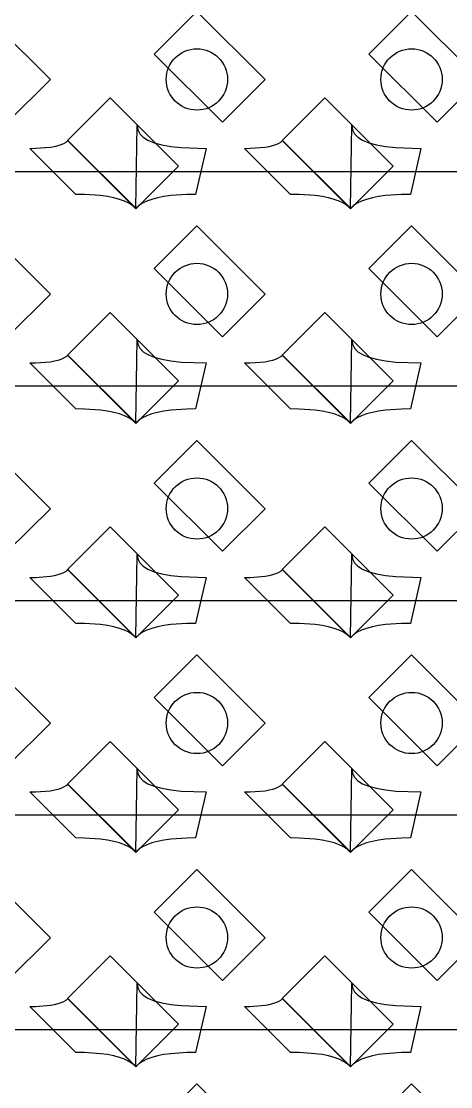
# Model space of a CAD drawing. Header units: inches. Extents: x 0.07 to 4.39, y 0.05 to 2.95.
# Drawn here: x 1.5428 to 1.6828, y 1.8113 to 2.159 of the extents above; entities that cross this region are included whole.
import ezdxf

# ---------------------------------------------------------------- set-up
doc = ezdxf.new("R2010")
doc.units = ezdxf.units.IN
doc.header["$MEASUREMENT"] = 0
doc.layers.add('Top Layer', color=1, linetype='Continuous')

# ---------------------------------------------------------------- blocks, each defined once
blk = doc.blocks.new('0805_P_______________235')
at = {"layer": 'Top Layer'}
for p, q in [((-0.03937, 0.01575), (-0.01969, 0.01575)), ((-0.03937, -0.01575), (-0.03937, 0.01575)), ((-0.01969, 0.01575), (-0.01969, -0.01575)), ((0.01969, 0.01575), (0.03937, 0.01575)), ((0.01969, -0.01575), (0.01969, 0.01575)), ((0.03937, 0.01575), (0.03937, -0.01575)), ((-0.01969, -0.01575), (-0.03937, -0.01575)), ((0.03937, -0.01575), (0.01969, -0.01575))]:
    blk.add_line(p, q, dxfattribs=at)
blk = doc.blocks.new('0805_P_______________236')
at = {"layer": 'Top Layer'}
for p, q in [((-0.03937, 0.01575), (-0.01969, 0.01575)), ((-0.03937, -0.01575), (-0.03937, 0.01575)), ((-0.01969, 0.01575), (-0.01969, -0.01575)), ((0.01969, 0.01575), (0.03937, 0.01575)), ((0.01969, -0.01575), (0.01969, 0.01575)), ((0.03937, 0.01575), (0.03937, -0.01575)), ((-0.01969, -0.01575), (-0.03937, -0.01575)), ((0.03937, -0.01575), (0.01969, -0.01575))]:
    blk.add_line(p, q, dxfattribs=at)
blk = doc.blocks.new('0805_P_______________237')
at = {"layer": 'Top Layer'}
for p, q in [((-0.03937, 0.01575), (-0.01969, 0.01575)), ((-0.03937, -0.01575), (-0.03937, 0.01575)), ((-0.01969, 0.01575), (-0.01969, -0.01575)), ((0.01969, 0.01575), (0.03937, 0.01575)), ((0.01969, -0.01575), (0.01969, 0.01575)), ((0.03937, 0.01575), (0.03937, -0.01575)), ((-0.01969, -0.01575), (-0.03937, -0.01575)), ((0.03937, -0.01575), (0.01969, -0.01575))]:
    blk.add_line(p, q, dxfattribs=at)
blk = doc.blocks.new('0805_P_______________275')
at = {"layer": 'Top Layer'}
for p, q in [((-0.03937, 0.01575), (-0.01969, 0.01575)), ((-0.03937, -0.01575), (-0.03937, 0.01575)), ((-0.01969, 0.01575), (-0.01969, -0.01575)), ((0.01969, 0.01575), (0.03937, 0.01575)), ((0.01969, -0.01575), (0.01969, 0.01575)), ((0.03937, 0.01575), (0.03937, -0.01575)), ((-0.01969, -0.01575), (-0.03937, -0.01575)), ((0.03937, -0.01575), (0.01969, -0.01575))]:
    blk.add_line(p, q, dxfattribs=at)
blk = doc.blocks.new('0805_P_______________276')
at = {"layer": 'Top Layer'}
for p, q in [((-0.03937, 0.01575), (-0.01969, 0.01575)), ((-0.03937, -0.01575), (-0.03937, 0.01575)), ((-0.01969, 0.01575), (-0.01969, -0.01575)), ((0.01969, 0.01575), (0.03937, 0.01575)), ((0.01969, -0.01575), (0.01969, 0.01575)), ((0.03937, 0.01575), (0.03937, -0.01575)), ((-0.01969, -0.01575), (-0.03937, -0.01575)), ((0.03937, -0.01575), (0.01969, -0.01575))]:
    blk.add_line(p, q, dxfattribs=at)
blk = doc.blocks.new('0805_P_______________277')
at = {"layer": 'Top Layer'}
for p, q in [((-0.03937, 0.01575), (-0.01969, 0.01575)), ((-0.03937, -0.01575), (-0.03937, 0.01575)), ((-0.01969, 0.01575), (-0.01969, -0.01575)), ((0.01969, 0.01575), (0.03937, 0.01575)), ((0.01969, -0.01575), (0.01969, 0.01575)), ((0.03937, 0.01575), (0.03937, -0.01575)), ((-0.01969, -0.01575), (-0.03937, -0.01575)), ((0.03937, -0.01575), (0.01969, -0.01575))]:
    blk.add_line(p, q, dxfattribs=at)
blk = doc.blocks.new('0805_P_______________315')
at = {"layer": 'Top Layer'}
for p, q in [((-0.03937, 0.01575), (-0.01969, 0.01575)), ((-0.03937, -0.01575), (-0.03937, 0.01575)), ((-0.01969, 0.01575), (-0.01969, -0.01575)), ((0.01969, 0.01575), (0.03937, 0.01575)), ((0.01969, -0.01575), (0.01969, 0.01575)), ((0.03937, 0.01575), (0.03937, -0.01575)), ((-0.01969, -0.01575), (-0.03937, -0.01575)), ((0.03937, -0.01575), (0.01969, -0.01575))]:
    blk.add_line(p, q, dxfattribs=at)
blk = doc.blocks.new('0805_P_______________316')
at = {"layer": 'Top Layer'}
for p, q in [((-0.03937, 0.01575), (-0.01969, 0.01575)), ((-0.03937, -0.01575), (-0.03937, 0.01575)), ((-0.01969, 0.01575), (-0.01969, -0.01575)), ((0.01969, 0.01575), (0.03937, 0.01575)), ((0.01969, -0.01575), (0.01969, 0.01575)), ((0.03937, 0.01575), (0.03937, -0.01575)), ((-0.01969, -0.01575), (-0.03937, -0.01575)), ((0.03937, -0.01575), (0.01969, -0.01575))]:
    blk.add_line(p, q, dxfattribs=at)
blk = doc.blocks.new('0805_P_______________317')
at = {"layer": 'Top Layer'}
for p, q in [((-0.03937, 0.01575), (-0.01969, 0.01575)), ((-0.03937, -0.01575), (-0.03937, 0.01575)), ((-0.01969, 0.01575), (-0.01969, -0.01575)), ((0.01969, 0.01575), (0.03937, 0.01575)), ((0.01969, -0.01575), (0.01969, 0.01575)), ((0.03937, 0.01575), (0.03937, -0.01575)), ((-0.01969, -0.01575), (-0.03937, -0.01575)), ((0.03937, -0.01575), (0.01969, -0.01575))]:
    blk.add_line(p, q, dxfattribs=at)
blk = doc.blocks.new('0805_P_______________355')
at = {"layer": 'Top Layer'}
for p, q in [((-0.03937, 0.01575), (-0.01969, 0.01575)), ((-0.03937, -0.01575), (-0.03937, 0.01575)), ((-0.01969, 0.01575), (-0.01969, -0.01575)), ((0.01969, 0.01575), (0.03937, 0.01575)), ((0.01969, -0.01575), (0.01969, 0.01575)), ((0.03937, 0.01575), (0.03937, -0.01575)), ((-0.01969, -0.01575), (-0.03937, -0.01575)), ((0.03937, -0.01575), (0.01969, -0.01575))]:
    blk.add_line(p, q, dxfattribs=at)
blk = doc.blocks.new('0805_P_______________356')
at = {"layer": 'Top Layer'}
for p, q in [((-0.03937, 0.01575), (-0.01969, 0.01575)), ((-0.03937, -0.01575), (-0.03937, 0.01575)), ((-0.01969, 0.01575), (-0.01969, -0.01575)), ((0.01969, 0.01575), (0.03937, 0.01575)), ((0.01969, -0.01575), (0.01969, 0.01575)), ((0.03937, 0.01575), (0.03937, -0.01575)), ((-0.01969, -0.01575), (-0.03937, -0.01575)), ((0.03937, -0.01575), (0.01969, -0.01575))]:
    blk.add_line(p, q, dxfattribs=at)
blk = doc.blocks.new('0805_P_______________357')
at = {"layer": 'Top Layer'}
for p, q in [((-0.03937, 0.01575), (-0.01969, 0.01575)), ((-0.03937, -0.01575), (-0.03937, 0.01575)), ((-0.01969, 0.01575), (-0.01969, -0.01575)), ((0.01969, 0.01575), (0.03937, 0.01575)), ((0.01969, -0.01575), (0.01969, 0.01575)), ((0.03937, 0.01575), (0.03937, -0.01575)), ((-0.01969, -0.01575), (-0.03937, -0.01575)), ((0.03937, -0.01575), (0.01969, -0.01575))]:
    blk.add_line(p, q, dxfattribs=at)
blk = doc.blocks.new('0805_P_______________395')
at = {"layer": 'Top Layer'}
for p, q in [((-0.03937, 0.01575), (-0.01969, 0.01575)), ((-0.03937, -0.01575), (-0.03937, 0.01575)), ((-0.01969, 0.01575), (-0.01969, -0.01575)), ((0.01969, 0.01575), (0.03937, 0.01575)), ((0.01969, -0.01575), (0.01969, 0.01575)), ((0.03937, 0.01575), (0.03937, -0.01575)), ((-0.01969, -0.01575), (-0.03937, -0.01575)), ((0.03937, -0.01575), (0.01969, -0.01575))]:
    blk.add_line(p, q, dxfattribs=at)
blk = doc.blocks.new('0805_P_______________396')
at = {"layer": 'Top Layer'}
for p, q in [((-0.03937, 0.01575), (-0.01969, 0.01575)), ((-0.03937, -0.01575), (-0.03937, 0.01575)), ((-0.01969, 0.01575), (-0.01969, -0.01575)), ((0.01969, 0.01575), (0.03937, 0.01575)), ((0.01969, -0.01575), (0.01969, 0.01575)), ((0.03937, 0.01575), (0.03937, -0.01575)), ((-0.01969, -0.01575), (-0.03937, -0.01575)), ((0.03937, -0.01575), (0.01969, -0.01575))]:
    blk.add_line(p, q, dxfattribs=at)
blk = doc.blocks.new('0805_P_______________397')
at = {"layer": 'Top Layer'}
for p, q in [((-0.03937, 0.01575), (-0.01969, 0.01575)), ((-0.03937, -0.01575), (-0.03937, 0.01575)), ((-0.01969, 0.01575), (-0.01969, -0.01575)), ((0.01969, 0.01575), (0.03937, 0.01575)), ((0.01969, -0.01575), (0.01969, 0.01575)), ((0.03937, 0.01575), (0.03937, -0.01575)), ((-0.01969, -0.01575), (-0.03937, -0.01575)), ((0.03937, -0.01575), (0.01969, -0.01575))]:
    blk.add_line(p, q, dxfattribs=at)
blk = doc.blocks.new('0805_P_______________435')
at = {"layer": 'Top Layer'}
for p, q in [((-0.03937, 0.01575), (-0.01969, 0.01575)), ((-0.03937, -0.01575), (-0.03937, 0.01575)), ((-0.01969, 0.01575), (-0.01969, -0.01575)), ((0.01969, 0.01575), (0.03937, 0.01575)), ((0.01969, -0.01575), (0.01969, 0.01575)), ((0.03937, 0.01575), (0.03937, -0.01575)), ((-0.01969, -0.01575), (-0.03937, -0.01575)), ((0.03937, -0.01575), (0.01969, -0.01575))]:
    blk.add_line(p, q, dxfattribs=at)
blk = doc.blocks.new('0805_P_______________436')
at = {"layer": 'Top Layer'}
for p, q in [((-0.03937, 0.01575), (-0.01969, 0.01575)), ((-0.03937, -0.01575), (-0.03937, 0.01575)), ((-0.01969, 0.01575), (-0.01969, -0.01575)), ((0.01969, 0.01575), (0.03937, 0.01575)), ((0.01969, -0.01575), (0.01969, 0.01575)), ((0.03937, 0.01575), (0.03937, -0.01575)), ((-0.01969, -0.01575), (-0.03937, -0.01575)), ((0.03937, -0.01575), (0.01969, -0.01575))]:
    blk.add_line(p, q, dxfattribs=at)
blk = doc.blocks.new('0805_P_______________437')
at = {"layer": 'Top Layer'}
for p, q in [((-0.03937, 0.01575), (-0.01969, 0.01575)), ((-0.03937, -0.01575), (-0.03937, 0.01575)), ((-0.01969, 0.01575), (-0.01969, -0.01575)), ((0.01969, 0.01575), (0.03937, 0.01575)), ((0.01969, -0.01575), (0.01969, 0.01575)), ((0.03937, 0.01575), (0.03937, -0.01575)), ((-0.01969, -0.01575), (-0.03937, -0.01575)), ((0.03937, -0.01575), (0.01969, -0.01575))]:
    blk.add_line(p, q, dxfattribs=at)

msp = doc.modelspace()

# ---------------------------------------------------------------- linework, layer by layer
at = {"layer": 'Top Layer'}
for p, q in [((1.58005, 2.09795), (1.58051, 2.125)), ((1.58051, 2.125), (1.58071, 2.12357)), ((1.65005, 2.09795), (1.65051, 2.125)), ((1.65051, 2.125), (1.65071, 2.12357)), ((1.58071, 2.12357), (1.58137, 2.1223)), ((1.58137, 2.1223), (1.58248, 2.12117)), ((1.58248, 2.12117), (1.58405, 2.1202)), ((1.65071, 2.12357), (1.65137, 2.1223)), ((1.65137, 2.1223), (1.65248, 2.12117)), ((1.65248, 2.12117), (1.65405, 2.1202)), ((1.54551, 2.1175), (1.54741, 2.11753)), ((1.56051, 2.1025), (1.54551, 2.1175)), ((1.54741, 2.11753), (1.55225, 2.11791)), ((1.55225, 2.11791), (1.55356, 2.11814)), ((1.55356, 2.11814), (1.55474, 2.11842)), ((1.55474, 2.11842), (1.55576, 2.11875)), ((1.55576, 2.11875), (1.55664, 2.11914)), ((1.55664, 2.11914), (1.55737, 2.11957)), ((1.55737, 2.11957), (1.55795, 2.12005)), ((1.55795, 2.12005), (1.58005, 2.09795)), ((1.58405, 2.1202), (1.58607, 2.11937)), ((1.58607, 2.11937), (1.58855, 2.1187)), ((1.58855, 2.1187), (1.59148, 2.11817)), ((1.59148, 2.11817), (1.59487, 2.1178)), ((1.59487, 2.1178), (1.60301, 2.1175)), ((1.60301, 2.1175), (1.5996, 2.1025)), ((1.61551, 2.1175), (1.61741, 2.11753)), ((1.63051, 2.1025), (1.61551, 2.1175)), ((1.61741, 2.11753), (1.62225, 2.11791)), ((1.62225, 2.11791), (1.62356, 2.11814)), ((1.62356, 2.11814), (1.62474, 2.11842)), ((1.62474, 2.11842), (1.62576, 2.11875)), ((1.62576, 2.11875), (1.62664, 2.11914)), ((1.62664, 2.11914), (1.62737, 2.11957)), ((1.62737, 2.11957), (1.62795, 2.12005)), ((1.62795, 2.12005), (1.65005, 2.09795)), ((1.65405, 2.1202), (1.65607, 2.11937)), ((1.65607, 2.11937), (1.65855, 2.1187)), ((1.65855, 2.1187), (1.66148, 2.11817)), ((1.66148, 2.11817), (1.66487, 2.1178)), ((1.66487, 2.1178), (1.67301, 2.1175)), ((1.67301, 2.1175), (1.6696, 2.1025)), ((1.50588, 2.11), (1.71588, 2.11)), ((1.5634, 2.10245), (1.56051, 2.1025)), ((1.56857, 2.10209), (1.5634, 2.10245)), ((1.57084, 2.10177), (1.56857, 2.10209)), ((1.5729, 2.10136), (1.57084, 2.10177)), ((1.57475, 2.10086), (1.5729, 2.10136)), ((1.57639, 2.10027), (1.57475, 2.10086)), ((1.57782, 2.09959), (1.57639, 2.10027)), ((1.58372, 2.10027), (1.58229, 2.09959)), ((1.58536, 2.10086), (1.58372, 2.10027)), ((1.58721, 2.10136), (1.58536, 2.10086)), ((1.58927, 2.10177), (1.58721, 2.10136)), ((1.59154, 2.10209), (1.58927, 2.10177)), ((1.59671, 2.10245), (1.59154, 2.10209)), ((1.5996, 2.1025), (1.59671, 2.10245)), ((1.6334, 2.10245), (1.63051, 2.1025)), ((1.63857, 2.10209), (1.6334, 2.10245)), ((1.64084, 2.10177), (1.63857, 2.10209)), ((1.6429, 2.10136), (1.64084, 2.10177)), ((1.64475, 2.10086), (1.6429, 2.10136)), ((1.64639, 2.10027), (1.64475, 2.10086)), ((1.64782, 2.09959), (1.64639, 2.10027)), ((1.65372, 2.10027), (1.65229, 2.09959)), ((1.65536, 2.10086), (1.65372, 2.10027)), ((1.65721, 2.10136), (1.65536, 2.10086)), ((1.65927, 2.10177), (1.65721, 2.10136)), ((1.66154, 2.10209), (1.65927, 2.10177)), ((1.66671, 2.10245), (1.66154, 2.10209)), ((1.6696, 2.1025), (1.66671, 2.10245)), ((1.57904, 2.09882), (1.57782, 2.09959)), ((1.58005, 2.09795), (1.57904, 2.09882)), ((1.58107, 2.09882), (1.58005, 2.09795)), ((1.58229, 2.09959), (1.58107, 2.09882)), ((1.64904, 2.09882), (1.64782, 2.09959)), ((1.65005, 2.09795), (1.64904, 2.09882)), ((1.65107, 2.09882), (1.65005, 2.09795)), ((1.65229, 2.09959), (1.65107, 2.09882)), ((1.58005, 2.02795), (1.58051, 2.055)), ((1.58051, 2.055), (1.58071, 2.05357)), ((1.65005, 2.02795), (1.65051, 2.055)), ((1.65051, 2.055), (1.65071, 2.05357)), ((1.58071, 2.05357), (1.58137, 2.0523)), ((1.58137, 2.0523), (1.58248, 2.05117)), ((1.65071, 2.05357), (1.65137, 2.0523)), ((1.65137, 2.0523), (1.65248, 2.05117)), ((1.54741, 2.04753), (1.55225, 2.04791)), ((1.55225, 2.04791), (1.55356, 2.04814)), ((1.55356, 2.04814), (1.55474, 2.04842)), ((1.55474, 2.04842), (1.55576, 2.04875)), ((1.55576, 2.04875), (1.55664, 2.04914)), ((1.55664, 2.04914), (1.55737, 2.04957)), ((1.55737, 2.04957), (1.55795, 2.05005)), ((1.55795, 2.05005), (1.58005, 2.02795)), ((1.58248, 2.05117), (1.58405, 2.0502)), ((1.58405, 2.0502), (1.58607, 2.04937)), ((1.58607, 2.04937), (1.58855, 2.0487)), ((1.58855, 2.0487), (1.59148, 2.04817)), ((1.59148, 2.04817), (1.59487, 2.0478)), ((1.59487, 2.0478), (1.60301, 2.0475)), ((1.61741, 2.04753), (1.62225, 2.04791)), ((1.62225, 2.04791), (1.62356, 2.04814)), ((1.62356, 2.04814), (1.62474, 2.04842)), ((1.62474, 2.04842), (1.62576, 2.04875)), ((1.62576, 2.04875), (1.62664, 2.04914)), ((1.62664, 2.04914), (1.62737, 2.04957)), ((1.62737, 2.04957), (1.62795, 2.05005)), ((1.62795, 2.05005), (1.65005, 2.02795)), ((1.65248, 2.05117), (1.65405, 2.0502)), ((1.65405, 2.0502), (1.65607, 2.04937)), ((1.65607, 2.04937), (1.65855, 2.0487)), ((1.65855, 2.0487), (1.66148, 2.04817)), ((1.66148, 2.04817), (1.66487, 2.0478)), ((1.66487, 2.0478), (1.67301, 2.0475)), ((1.54551, 2.0475), (1.54741, 2.04753)), ((1.56051, 2.0325), (1.54551, 2.0475)), ((1.60301, 2.0475), (1.5996, 2.0325)), ((1.61551, 2.0475), (1.61741, 2.04753)), ((1.63051, 2.0325), (1.61551, 2.0475)), ((1.67301, 2.0475), (1.6696, 2.0325)), ((1.50588, 2.04), (1.64588, 2.04)), ((1.64588, 2.04), (2.06588, 2.04)), ((1.5634, 2.03245), (1.56051, 2.0325)), ((1.56857, 2.03209), (1.5634, 2.03245)), ((1.57084, 2.03177), (1.56857, 2.03209)), ((1.5729, 2.03136), (1.57084, 2.03177)), ((1.57475, 2.03086), (1.5729, 2.03136)), ((1.57639, 2.03027), (1.57475, 2.03086)), ((1.58536, 2.03086), (1.58372, 2.03027)), ((1.58721, 2.03136), (1.58536, 2.03086)), ((1.58927, 2.03177), (1.58721, 2.03136)), ((1.59154, 2.03209), (1.58927, 2.03177)), ((1.59671, 2.03245), (1.59154, 2.03209)), ((1.5996, 2.0325), (1.59671, 2.03245)), ((1.6334, 2.03245), (1.63051, 2.0325)), ((1.63857, 2.03209), (1.6334, 2.03245)), ((1.64084, 2.03177), (1.63857, 2.03209)), ((1.6429, 2.03136), (1.64084, 2.03177)), ((1.64475, 2.03086), (1.6429, 2.03136)), ((1.64639, 2.03027), (1.64475, 2.03086)), ((1.65536, 2.03086), (1.65372, 2.03027)), ((1.65721, 2.03136), (1.65536, 2.03086)), ((1.65927, 2.03177), (1.65721, 2.03136)), ((1.66154, 2.03209), (1.65927, 2.03177)), ((1.66671, 2.03245), (1.66154, 2.03209)), ((1.6696, 2.0325), (1.66671, 2.03245)), ((1.57782, 2.02959), (1.57639, 2.03027)), ((1.57904, 2.02882), (1.57782, 2.02959)), ((1.58005, 2.02795), (1.57904, 2.02882)), ((1.58107, 2.02882), (1.58005, 2.02795)), ((1.58229, 2.02959), (1.58107, 2.02882)), ((1.58372, 2.03027), (1.58229, 2.02959)), ((1.64782, 2.02959), (1.64639, 2.03027)), ((1.64904, 2.02882), (1.64782, 2.02959)), ((1.65005, 2.02795), (1.64904, 2.02882)), ((1.65107, 2.02882), (1.65005, 2.02795)), ((1.65229, 2.02959), (1.65107, 2.02882)), ((1.65372, 2.03027), (1.65229, 2.02959)), ((1.58005, 1.95795), (1.58051, 1.985)), ((1.58051, 1.985), (1.58071, 1.98357)), ((1.58071, 1.98357), (1.58137, 1.9823)), ((1.58137, 1.9823), (1.58248, 1.98117)), ((1.65005, 1.95795), (1.65051, 1.985)), ((1.65051, 1.985), (1.65071, 1.98357)), ((1.65071, 1.98357), (1.65137, 1.9823)), ((1.65137, 1.9823), (1.65248, 1.98117)), ((1.55356, 1.97814), (1.55474, 1.97842)), ((1.55474, 1.97842), (1.55576, 1.97875)), ((1.55576, 1.97875), (1.55664, 1.97914)), ((1.55664, 1.97914), (1.55737, 1.97957)), ((1.55737, 1.97957), (1.55795, 1.98005)), ((1.55795, 1.98005), (1.58005, 1.95795)), ((1.58248, 1.98117), (1.58405, 1.9802)), ((1.58405, 1.9802), (1.58607, 1.97937)), ((1.58607, 1.97937), (1.58855, 1.9787)), ((1.58855, 1.9787), (1.59148, 1.97817)), ((1.59148, 1.97817), (1.59487, 1.9778)), ((1.62356, 1.97814), (1.62474, 1.97842)), ((1.62474, 1.97842), (1.62576, 1.97875)), ((1.62576, 1.97875), (1.62664, 1.97914)), ((1.62664, 1.97914), (1.62737, 1.97957)), ((1.62737, 1.97957), (1.62795, 1.98005)), ((1.62795, 1.98005), (1.65005, 1.95795)), ((1.65248, 1.98117), (1.65405, 1.9802)), ((1.65405, 1.9802), (1.65607, 1.97937)), ((1.65607, 1.97937), (1.65855, 1.9787)), ((1.65855, 1.9787), (1.66148, 1.97817)), ((1.66148, 1.97817), (1.66487, 1.9778)), ((1.54551, 1.9775), (1.54741, 1.97753)), ((1.56051, 1.9625), (1.54551, 1.9775)), ((1.54741, 1.97753), (1.55225, 1.97791)), ((1.55225, 1.97791), (1.55356, 1.97814)), ((1.59487, 1.9778), (1.60301, 1.9775)), ((1.60301, 1.9775), (1.5996, 1.9625)), ((1.61551, 1.9775), (1.61741, 1.97753)), ((1.63051, 1.9625), (1.61551, 1.9775)), ((1.61741, 1.97753), (1.62225, 1.97791)), ((1.62225, 1.97791), (1.62356, 1.97814)), ((1.66487, 1.9778), (1.67301, 1.9775)), ((1.67301, 1.9775), (1.6696, 1.9625)), ((1.50588, 1.97), (1.85588, 1.97)), ((1.5634, 1.96245), (1.56051, 1.9625)), ((1.56857, 1.96209), (1.5634, 1.96245)), ((1.57084, 1.96177), (1.56857, 1.96209)), ((1.5729, 1.96136), (1.57084, 1.96177)), ((1.57475, 1.96086), (1.5729, 1.96136)), ((1.57639, 1.96027), (1.57475, 1.96086)), ((1.58536, 1.96086), (1.58372, 1.96027)), ((1.58721, 1.96136), (1.58536, 1.96086)), ((1.58927, 1.96177), (1.58721, 1.96136)), ((1.59154, 1.96209), (1.58927, 1.96177)), ((1.59671, 1.96245), (1.59154, 1.96209)), ((1.5996, 1.9625), (1.59671, 1.96245)), ((1.6334, 1.96245), (1.63051, 1.9625)), ((1.63857, 1.96209), (1.6334, 1.96245)), ((1.64084, 1.96177), (1.63857, 1.96209)), ((1.6429, 1.96136), (1.64084, 1.96177)), ((1.64475, 1.96086), (1.6429, 1.96136)), ((1.64639, 1.96027), (1.64475, 1.96086)), ((1.65536, 1.96086), (1.65372, 1.96027)), ((1.65721, 1.96136), (1.65536, 1.96086)), ((1.65927, 1.96177), (1.65721, 1.96136)), ((1.66154, 1.96209), (1.65927, 1.96177)), ((1.66671, 1.96245), (1.66154, 1.96209)), ((1.6696, 1.9625), (1.66671, 1.96245)), ((1.57782, 1.95959), (1.57639, 1.96027)), ((1.57904, 1.95882), (1.57782, 1.95959)), ((1.58005, 1.95795), (1.57904, 1.95882)), ((1.58107, 1.95882), (1.58005, 1.95795)), ((1.58229, 1.95959), (1.58107, 1.95882)), ((1.58372, 1.96027), (1.58229, 1.95959)), ((1.64782, 1.95959), (1.64639, 1.96027)), ((1.64904, 1.95882), (1.64782, 1.95959)), ((1.65005, 1.95795), (1.64904, 1.95882)), ((1.65107, 1.95882), (1.65005, 1.95795)), ((1.65229, 1.95959), (1.65107, 1.95882)), ((1.65372, 1.96027), (1.65229, 1.95959)), ((1.58005, 1.88795), (1.58051, 1.915)), ((1.58051, 1.915), (1.58071, 1.91357)), ((1.58071, 1.91357), (1.58137, 1.9123)), ((1.58137, 1.9123), (1.58248, 1.91117)), ((1.65005, 1.88795), (1.65051, 1.915)), ((1.65051, 1.915), (1.65071, 1.91357)), ((1.65071, 1.91357), (1.65137, 1.9123)), ((1.65137, 1.9123), (1.65248, 1.91117)), ((1.55474, 1.90842), (1.55576, 1.90875)), ((1.55576, 1.90875), (1.55664, 1.90914)), ((1.55664, 1.90914), (1.55737, 1.90957)), ((1.55737, 1.90957), (1.55795, 1.91006)), ((1.55795, 1.91006), (1.58005, 1.88795)), ((1.58248, 1.91117), (1.58405, 1.9102)), ((1.58405, 1.9102), (1.58607, 1.90937)), ((1.58607, 1.90937), (1.58855, 1.9087)), ((1.58855, 1.9087), (1.59148, 1.90817)), ((1.62474, 1.90842), (1.62576, 1.90875)), ((1.62576, 1.90875), (1.62664, 1.90914)), ((1.62664, 1.90914), (1.62737, 1.90957)), ((1.62737, 1.90957), (1.62795, 1.91006)), ((1.62795, 1.91006), (1.65005, 1.88795)), ((1.65248, 1.91117), (1.65405, 1.9102)), ((1.65405, 1.9102), (1.65607, 1.90937)), ((1.65607, 1.90937), (1.65855, 1.9087)), ((1.65855, 1.9087), (1.66148, 1.90817)), ((1.54551, 1.9075), (1.54741, 1.90753)), ((1.56051, 1.8925), (1.54551, 1.9075)), ((1.54741, 1.90753), (1.55225, 1.90791)), ((1.55225, 1.90791), (1.55356, 1.90814)), ((1.55356, 1.90814), (1.55474, 1.90842)), ((1.59148, 1.90817), (1.59487, 1.9078)), ((1.59487, 1.9078), (1.60301, 1.9075)), ((1.60301, 1.9075), (1.5996, 1.8925)), ((1.61551, 1.9075), (1.61741, 1.90753)), ((1.63051, 1.8925), (1.61551, 1.9075)), ((1.61741, 1.90753), (1.62225, 1.90791)), ((1.62225, 1.90791), (1.62356, 1.90814)), ((1.62356, 1.90814), (1.62474, 1.90842)), ((1.66148, 1.90817), (1.66487, 1.9078)), ((1.66487, 1.9078), (1.67301, 1.9075)), ((1.67301, 1.9075), (1.6696, 1.8925)), ((1.50588, 1.9), (1.78588, 1.9)), ((1.5634, 1.89245), (1.56051, 1.8925)), ((1.56857, 1.89209), (1.5634, 1.89245)), ((1.57084, 1.89177), (1.56857, 1.89209)), ((1.5729, 1.89136), (1.57084, 1.89177)), ((1.57475, 1.89086), (1.5729, 1.89136)), ((1.58721, 1.89136), (1.58536, 1.89086)), ((1.58927, 1.89177), (1.58721, 1.89136)), ((1.59154, 1.89209), (1.58927, 1.89177)), ((1.59671, 1.89245), (1.59154, 1.89209)), ((1.5996, 1.8925), (1.59671, 1.89245)), ((1.6334, 1.89245), (1.63051, 1.8925)), ((1.63857, 1.89209), (1.6334, 1.89245)), ((1.64084, 1.89177), (1.63857, 1.89209)), ((1.6429, 1.89136), (1.64084, 1.89177)), ((1.64475, 1.89086), (1.6429, 1.89136)), ((1.65721, 1.89136), (1.65536, 1.89086)), ((1.65927, 1.89177), (1.65721, 1.89136)), ((1.66154, 1.89209), (1.65927, 1.89177)), ((1.66671, 1.89245), (1.66154, 1.89209)), ((1.6696, 1.8925), (1.66671, 1.89245)), ((1.57639, 1.89027), (1.57475, 1.89086)), ((1.57782, 1.88959), (1.57639, 1.89027)), ((1.57904, 1.88882), (1.57782, 1.88959)), ((1.58005, 1.88795), (1.57904, 1.88882)), ((1.58107, 1.88882), (1.58005, 1.88795)), ((1.58229, 1.88959), (1.58107, 1.88882)), ((1.58372, 1.89027), (1.58229, 1.88959)), ((1.58536, 1.89086), (1.58372, 1.89027)), ((1.64639, 1.89027), (1.64475, 1.89086)), ((1.64782, 1.88959), (1.64639, 1.89027)), ((1.64904, 1.88882), (1.64782, 1.88959)), ((1.65005, 1.88795), (1.64904, 1.88882)), ((1.65107, 1.88882), (1.65005, 1.88795)), ((1.65229, 1.88959), (1.65107, 1.88882)), ((1.65372, 1.89027), (1.65229, 1.88959)), ((1.65536, 1.89086), (1.65372, 1.89027)), ((1.58005, 1.81795), (1.58051, 1.845)), ((1.58051, 1.845), (1.58071, 1.84357)), ((1.58071, 1.84357), (1.58137, 1.8423)), ((1.65005, 1.81795), (1.65051, 1.845)), ((1.65051, 1.845), (1.65071, 1.84357)), ((1.65071, 1.84357), (1.65137, 1.8423)), ((1.55576, 1.83875), (1.55664, 1.83914)), ((1.55664, 1.83914), (1.55737, 1.83957)), ((1.55737, 1.83957), (1.55795, 1.84005)), ((1.55795, 1.84005), (1.58005, 1.81795)), ((1.58137, 1.8423), (1.58248, 1.84118)), ((1.58248, 1.84118), (1.58405, 1.8402)), ((1.58405, 1.8402), (1.58607, 1.83937)), ((1.58607, 1.83937), (1.58855, 1.8387)), ((1.62576, 1.83875), (1.62664, 1.83914)), ((1.62664, 1.83914), (1.62737, 1.83957)), ((1.62737, 1.83957), (1.62795, 1.84005)), ((1.62795, 1.84005), (1.65005, 1.81795)), ((1.65137, 1.8423), (1.65248, 1.84118)), ((1.65248, 1.84118), (1.65405, 1.8402)), ((1.65405, 1.8402), (1.65607, 1.83937)), ((1.65607, 1.83937), (1.65855, 1.8387)), ((1.54551, 1.8375), (1.54741, 1.83753)), ((1.56051, 1.8225), (1.54551, 1.8375)), ((1.54741, 1.83753), (1.55225, 1.83791)), ((1.55225, 1.83791), (1.55356, 1.83814)), ((1.55356, 1.83814), (1.55474, 1.83842)), ((1.55474, 1.83842), (1.55576, 1.83875)), ((1.58855, 1.8387), (1.59148, 1.83817)), ((1.59148, 1.83817), (1.59487, 1.8378)), ((1.59487, 1.8378), (1.60301, 1.8375)), ((1.60301, 1.8375), (1.5996, 1.8225)), ((1.61551, 1.8375), (1.61741, 1.83753)), ((1.63051, 1.8225), (1.61551, 1.8375)), ((1.61741, 1.83753), (1.62225, 1.83791)), ((1.62225, 1.83791), (1.62356, 1.83814)), ((1.62356, 1.83814), (1.62474, 1.83842)), ((1.62474, 1.83842), (1.62576, 1.83875)), ((1.65855, 1.8387), (1.66148, 1.83817)), ((1.66148, 1.83817), (1.66487, 1.8378)), ((1.66487, 1.8378), (1.67301, 1.8375)), ((1.67301, 1.8375), (1.6696, 1.8225)), ((1.29588, 1.83), (1.57588, 1.83)), ((1.57588, 1.83), (1.78588, 1.83)), ((1.5634, 1.82245), (1.56051, 1.8225)), ((1.56857, 1.82209), (1.5634, 1.82245)), ((1.57084, 1.82177), (1.56857, 1.82209)), ((1.5729, 1.82136), (1.57084, 1.82177)), ((1.58927, 1.82177), (1.58721, 1.82136)), ((1.59154, 1.82209), (1.58927, 1.82177)), ((1.59671, 1.82245), (1.59154, 1.82209)), ((1.5996, 1.8225), (1.59671, 1.82245)), ((1.6334, 1.82245), (1.63051, 1.8225)), ((1.63857, 1.82209), (1.6334, 1.82245)), ((1.64084, 1.82177), (1.63857, 1.82209)), ((1.6429, 1.82136), (1.64084, 1.82177)), ((1.65927, 1.82177), (1.65721, 1.82136)), ((1.66154, 1.82209), (1.65927, 1.82177)), ((1.66671, 1.82245), (1.66154, 1.82209)), ((1.6696, 1.8225), (1.66671, 1.82245)), ((1.57475, 1.82086), (1.5729, 1.82136)), ((1.57639, 1.82027), (1.57475, 1.82086)), ((1.57782, 1.81959), (1.57639, 1.82027)), ((1.57904, 1.81882), (1.57782, 1.81959)), ((1.58005, 1.81795), (1.57904, 1.81882)), ((1.58107, 1.81882), (1.58005, 1.81795)), ((1.58229, 1.81959), (1.58107, 1.81882)), ((1.58372, 1.82027), (1.58229, 1.81959)), ((1.58536, 1.82086), (1.58372, 1.82027)), ((1.58721, 1.82136), (1.58536, 1.82086)), ((1.64475, 1.82086), (1.6429, 1.82136)), ((1.64639, 1.82027), (1.64475, 1.82086)), ((1.64782, 1.81959), (1.64639, 1.82027)), ((1.64904, 1.81882), (1.64782, 1.81959)), ((1.65005, 1.81795), (1.64904, 1.81882)), ((1.65107, 1.81882), (1.65005, 1.81795)), ((1.65229, 1.81959), (1.65107, 1.81882)), ((1.65372, 1.82027), (1.65229, 1.81959)), ((1.65536, 1.82086), (1.65372, 1.82027)), ((1.65721, 1.82136), (1.65536, 1.82086))]:
    msp.add_line(p, q, dxfattribs=at)
for centre in [(1.6, 2.14), (1.67, 2.14), (1.6, 2.07), (1.67, 2.07), (1.6, 2), (1.67, 2), (1.6, 1.93), (1.67, 1.93), (1.6, 1.86), (1.67, 1.86)]:
    msp.add_circle(centre, 0.01, dxfattribs=at)

# ---------------------------------------------------------------- block references
at = {"rotation": 45}
for name, p in [('0805_P_______________237', (1.555, 2.165)), ('0805_P_______________236', (1.625, 2.165)), ('0805_P_______________235', (1.695, 2.165)), ('0805_P_______________277', (1.555, 2.095)), ('0805_P_______________276', (1.625, 2.095)), ('0805_P_______________275', (1.695, 2.095)), ('0805_P_______________317', (1.555, 2.025)), ('0805_P_______________316', (1.625, 2.025)), ('0805_P_______________315', (1.695, 2.025)), ('0805_P_______________357', (1.555, 1.955)), ('0805_P_______________356', (1.625, 1.955)), ('0805_P_______________355', (1.695, 1.955)), ('0805_P_______________397', (1.555, 1.885)), ('0805_P_______________396', (1.625, 1.885)), ('0805_P_______________395', (1.695, 1.885)), ('0805_P_______________437', (1.555, 1.815)), ('0805_P_______________436', (1.625, 1.815)), ('0805_P_______________435', (1.695, 1.815))]:
    msp.add_blockref(name, p, dxfattribs=at)

doc.saveas('drawing.dxf')
